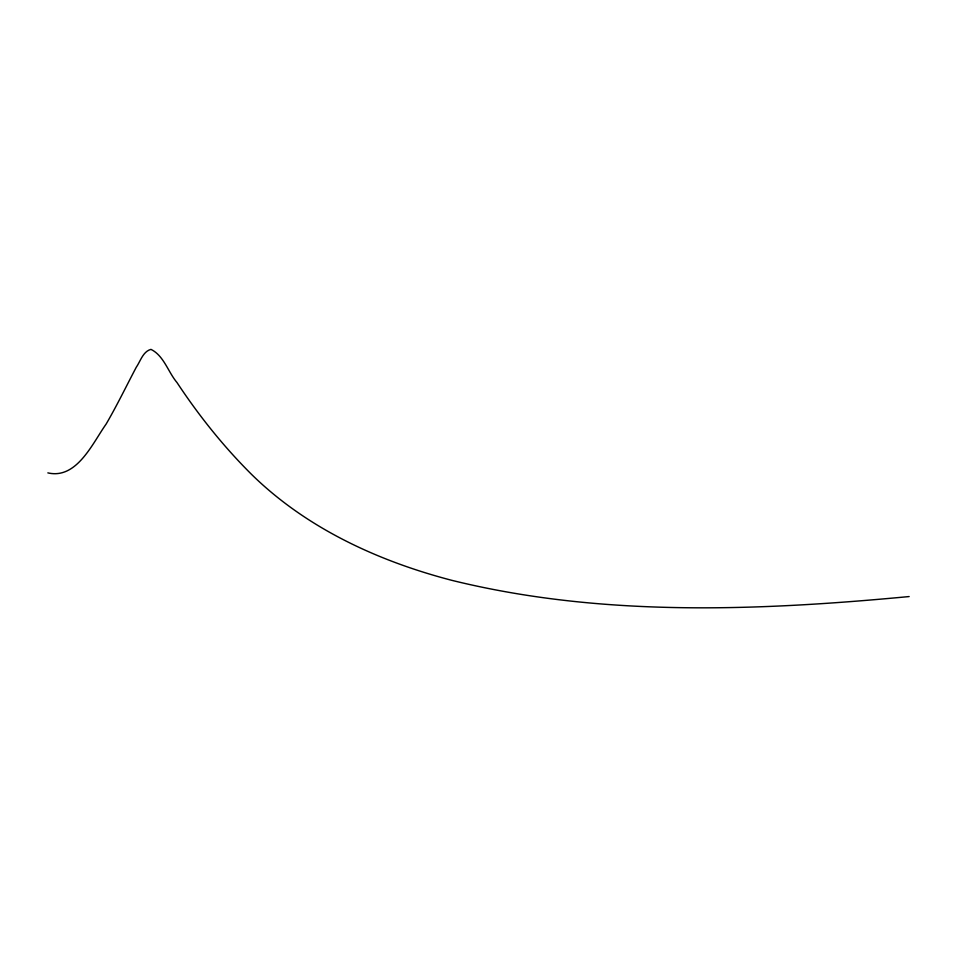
<?xml version="1.0" encoding="UTF-8"?>
<svg xmlns="http://www.w3.org/2000/svg" width="957" height="957" viewBox="0 0 957 957"><rect width="100%" height="100%" fill="white"/><g stroke="black" fill="none" stroke-linecap="round" stroke-linejoin="round"><path stroke-width="1.44" d="M909.15 596.558C757.119 610.901 601.116 617.181 451.644 580.289C378.039 561.077 306.3 528.132 251.488 474.325C223.519 446.488 198.757 415.494 177.021 382.585C168.121 372.082 163.838 355.609 150.943 349.377C142.964 351.494 140.476 361.16 136.253 367.273C126.264 386.233 116.933 405.553 106.131 424.071C92.542 443.199 76.799 479.648 47.85 472.878"/></g></svg>
